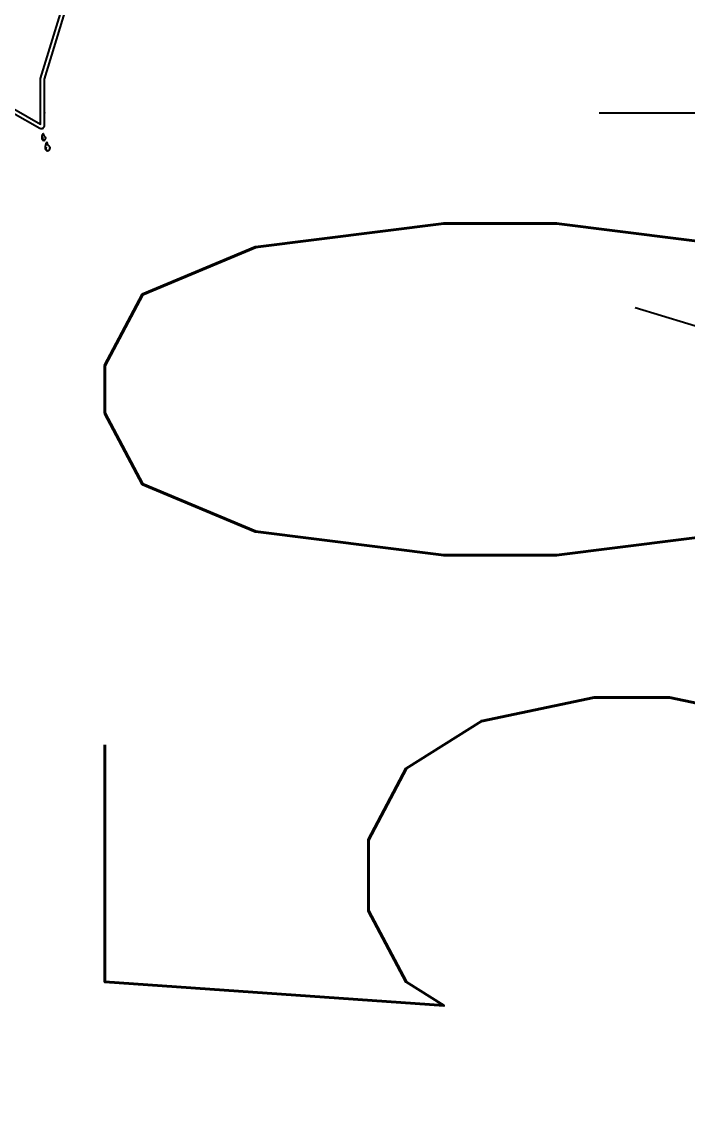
# Model space of a CAD drawing. Extents: x 220580 to 2027826, y -309201 to 71987.
# Drawn here: x 289684 to 290105, y -160970 to -160272 of the extents above; entities that cross this region are included whole.
import ezdxf

# ---------------------------------------------------------------- set-up
doc = ezdxf.new("R2010")
doc.units = 0
for name, color, linetype in [('!ZN3-玻璃幕墙-4', 4, 'Continuous'), ('!ZN3-铝板幕墙-3', 3, 'Continuous'), ('!ZN4-辅助材料-1', 1, 'Continuous'), ('!ZN5-铝材断面-6', 6, 'Continuous'), ('DIM', 173, 'Continuous')]:
    doc.layers.add(name, color=color, linetype=linetype)
doc.styles.add('DHTEXT-1', font='ROMANS.shx', dxfattribs={"width": 0.7, "bigfont": 'CHINESE.shx'})
doc.dimstyles.new('ZN3', dxfattribs={"dimscale": 3, "dimtxt": 2.5, "dimasz": 1.5, "dimexe": 1, "dimexo": 2, "dimgap": 0.9, "dimtad": 1, "dimdec": 0, "dimdsep": 46, "dimtxsty": 'DHTEXT-1', "dimblk": 'ARCHTICK', "dimcen": 2.5, "dimclrd": 173, "dimclre": 173, "dimclrt": 7, "dimazin": 2, "dimtfac": 1, "dimtix": 1, "dimtmove": 2, "dimatfit": 3, "dimfxl": 0, "dimarcsym": 0})

# ---------------------------------------------------------------- blocks, each defined once
blk = doc.blocks.new('20180416.09092401')
at = {"layer": '!ZN4-辅助材料-1', "color": 145}
for centre, radius, start, end in [((2.17, -7.06), 0.08, 350.82295, 137.72158), ((5.13, -9.53), 3.93, 140.04949, 186.07029), ((2.57, -9.87), 1.35, 182.88886, 295.69869), ((2.88, -9.78), 1.25, 155.40413, 236.13113), ((4.09, -7.21), 1.84, 175.78116, 243.55768), ((2.13, -9.85), 1.61, 309.59649, 21.78906), ((2.88, -9.55), 0.8, 21.78906, 60.8756), ((8.22, -15.72), 4.91, 140.04949, 186.07029), ((4.53, -12.63), 0.1, 350.82295, 137.72158), ((6.92, -12.81), 2.3, 175.78116, 243.55768), ((5.02, -16.15), 1.69, 182.88886, 295.69869), ((5.41, -16.03), 1.56, 155.40413, 236.13113), ((4.47, -16.12), 2.01, 309.59649, 21.78906), ((5.41, -15.75), 1, 21.78906, 60.8756)]:
    blk.add_arc(centre, radius, start, end, dxfattribs=at)
blk = doc.blocks.new('20250825140909')
at = {"layer": '!ZN3-铝板幕墙-3'}
for points in [[(-2096.01, 4971.64), (794.03, 14439)], [(-2093.51, 4971.27), (796.64, 14439)], [(-2119.48, 4952.5), (-2112.84, 4952.5), (-2096.01, 4942.87), (-2096.01, 4971.64)]]:
    blk.add_lwpolyline(points, dxfattribs=at)
blk.add_lwpolyline([(-2119.48, 4950), (-2113.51, 4950), (-2096.4, 4940.21, 0.557537), (-2093.51, 4942), (-2093.51, 4942), (-2093.51, 4971.27)], format="xyb", dxfattribs=at)
at = {"layer": '!ZN5-铝材断面-6'}
blk.add_point((-2093.51, 4950), dxfattribs=at)
at = {"layer": '!ZN3-玻璃幕墙-4'}
blk.add_blockref('20180416.09092401', (-2096.51, 4943.73), dxfattribs=at)
blk = doc.blocks.new('_ArchTick')
at = {"color": 0, "linetype": 'ByBlock', "const_width": 0.4}
blk.add_lwpolyline([(-0.5, -0.5), (0.5, 0.5)], dxfattribs=at)
blk = doc.blocks.new('*D547')
at = {"layer": 'Defpoints', "color": 0, "ltscale": 30, "transparency": 16777216}
for p in [(290470.11, -157779.35), (291258.19, -158020.13), (289689.12, -160335.61)]:
    blk.add_point(p, dxfattribs=at)
at = {"layer": 'DIM', "color": 173, "linetype": 'ByBlock', "lineweight": -2, "ltscale": 30, "transparency": 16777216}
for p, q in [((290852.65, -157896.23), (291449.46, -158078.57)), ((290477.2, -160576.38), (291258.19, -158020.13)), ((290071.66, -160452.48), (290668.47, -160634.82))]:
    blk.add_line(p, q, dxfattribs=at)
at = {"layer": 'DIM', "color": 173, "lineweight": -2, "ltscale": 30, "transparency": 16777216, "xscale": 300, "yscale": 300, "zscale": 300}
for p, rotation in [((291258.19, -158020.13), 73.01089697706628), ((290477.2, -160576.38), 253.0108969770663)]:
    blk.add_blockref('_ArchTick', p, dxfattribs=dict(at, rotation=rotation))
at = {"layer": 'DIM', "color": 7, "ltscale": 30, "transparency": 16777216, "insert": (290456.46, -159172.61), "char_height": 500, "attachment_point": 5, "rotation": 73.0109, "style": 'DHTEXT-1'}
blk.add_mtext('2673', dxfattribs=at)
blk = doc.blocks.new('*D890')
at = {"layer": 'Defpoints', "color": 0, "ltscale": 30, "transparency": 16777216}
for p in [(289649, -160329.35), (290416.34, -160329.35), (289591.63, -161279.35)]:
    blk.add_point(p, dxfattribs=at)
at = {"layer": 'DIM', "color": 173, "linetype": 'ByBlock', "lineweight": -2, "ltscale": 30, "transparency": 16777216}
for p, q in [((290416.34, -160329.35), (290416.34, -160029.35)), ((290049, -160329.35), (290616.34, -160329.35)), ((290416.34, -161279.35), (290416.34, -160329.35)), ((289991.63, -161279.35), (290616.34, -161279.35)), ((290416.34, -161279.35), (290416.34, -161579.35))]:
    blk.add_line(p, q, dxfattribs=at)
at = {"layer": 'DIM', "color": 173, "lineweight": -2, "ltscale": 30, "transparency": 16777216, "xscale": 300, "yscale": 300, "zscale": 300}
for p, rotation in [((290416.34, -160329.35), 270), ((290416.34, -161279.35), 90)]:
    blk.add_blockref('_ArchTick', p, dxfattribs=dict(at, rotation=rotation))
at = {"layer": 'DIM', "color": 7, "ltscale": 30, "transparency": 16777216, "insert": (289986.34, -160804.35), "char_height": 500, "attachment_point": 5, "rotation": 90, "style": 'DHTEXT-1'}
blk.add_mtext('950', dxfattribs=at)

msp = doc.modelspace()

# ---------------------------------------------------------------- block references
at = {"ltscale": 1000}
msp.add_blockref('20250825140909', (291791.69, -165279.35), dxfattribs=at)

# ---------------------------------------------------------------- next in the draw order: dimensions: what is measured, and where the dimension line sits
at = {"layer": 'DIM', "ltscale": 30}
dim = msp.add_aligned_dim(p1=(289689.12, -160335.61), p2=(290470.11, -157779.35), distance=-824.04, dimstyle='ZN3', override={"dimscale": 200}, dxfattribs=at)
dim.commit()
dim.dimension.update_dxf_attribs({"geometry": '*D547', "text_midpoint": (290456.46, -159172.61)})
dim = msp.add_linear_dim(base=(290416.34, -160329.35), p1=(289591.63, -161279.35), p2=(289649, -160329.35), angle=90, dimstyle='ZN3', override={"dimscale": 200}, dxfattribs=at)
dim.commit()
dim.dimension.update_dxf_attribs({"geometry": '*D890', "text_midpoint": (289986.34, -160804.35)})

doc.saveas('drawing.dxf')
